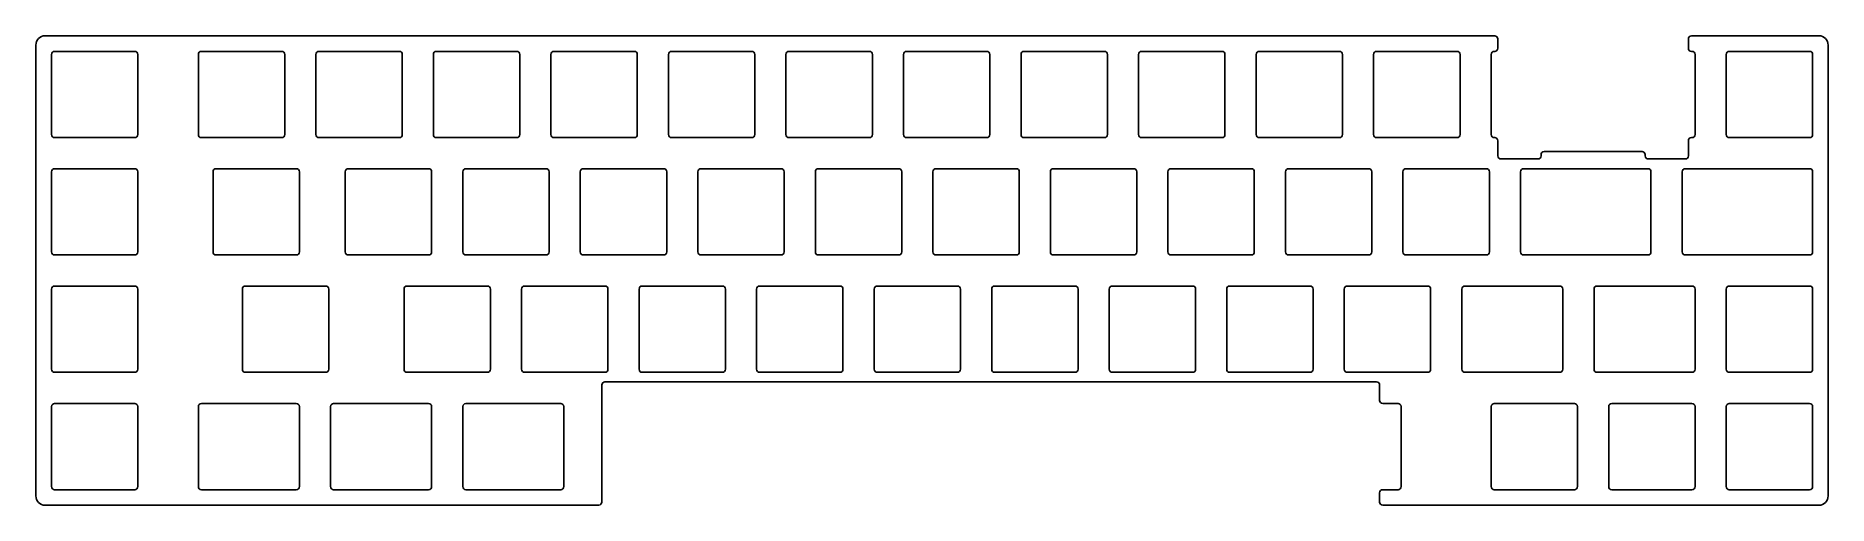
# Model space of a CAD drawing. Header units: millimetres. Extents: x 0 to 290, y 0 to 76.
import ezdxf

# ---------------------------------------------------------------- set-up
doc = ezdxf.new("R2010")
doc.units = ezdxf.units.MM

msp = doc.modelspace()

# ---------------------------------------------------------------- linework, layer by layer
at = {"color": 7, "linetype": 'Continuous', "lineweight": 25}
for p, q in [((236.26, 76.2), (1.28, 76.2)), ((236.76, 74.17), (236.76, 75.7)), ((267.63, 74.17), (267.63, 75.7)), ((288.79, 76.2), (268.13, 76.2)), ((-0.22, 74.7), (-0.22, 1.5)), ((2.31, 73.17), (2.31, 60.17)), ((15.81, 73.67), (2.81, 73.67)), ((16.31, 60.17), (16.31, 73.17)), ((26.12, 73.17), (26.12, 60.17)), ((39.62, 73.67), (26.62, 73.67)), ((40.12, 60.17), (40.12, 73.17)), ((45.17, 73.17), (45.17, 60.17)), ((58.67, 73.67), (45.67, 73.67)), ((59.17, 60.17), (59.17, 73.17)), ((64.22, 73.17), (64.22, 60.17)), ((77.72, 73.67), (64.72, 73.67)), ((78.22, 60.17), (78.22, 73.17)), ((83.27, 73.17), (83.27, 60.17)), ((96.77, 73.67), (83.77, 73.67)), ((97.27, 60.17), (97.27, 73.17)), ((102.32, 73.17), (102.32, 60.17)), ((115.82, 73.67), (102.82, 73.67)), ((116.32, 60.17), (116.32, 73.17)), ((121.37, 73.17), (121.37, 60.17)), ((134.87, 73.67), (121.87, 73.67)), ((135.37, 60.17), (135.37, 73.17)), ((140.42, 73.17), (140.42, 60.17)), ((153.92, 73.67), (140.92, 73.67)), ((154.42, 60.17), (154.42, 73.17)), ((159.47, 73.17), (159.47, 60.17)), ((172.97, 73.67), (159.97, 73.67)), ((173.47, 60.17), (173.47, 73.17)), ((178.52, 73.17), (178.52, 60.17)), ((192.02, 73.67), (179.02, 73.67)), ((192.52, 60.17), (192.52, 73.17)), ((197.57, 73.17), (197.57, 60.17)), ((211.07, 73.67), (198.07, 73.67)), ((211.57, 60.17), (211.57, 73.17)), ((216.62, 73.17), (216.62, 60.17)), ((230.12, 73.67), (217.12, 73.67)), ((230.62, 60.17), (230.62, 73.17)), ((235.67, 73.17), (235.67, 60.17)), ((236.26, 73.67), (236.17, 73.67)), ((268.22, 73.67), (268.13, 73.67)), ((268.72, 60.17), (268.72, 73.17)), ((273.77, 73.17), (273.77, 60.17)), ((287.27, 73.67), (274.27, 73.67)), ((287.77, 60.17), (287.77, 73.17)), ((290.29, 1.5), (290.29, 74.7)), ((2.81, 59.67), (15.81, 59.67)), ((26.62, 59.67), (39.62, 59.67)), ((45.67, 59.67), (58.67, 59.67)), ((64.72, 59.67), (77.72, 59.67)), ((83.77, 59.67), (96.77, 59.67)), ((102.82, 59.67), (115.82, 59.67)), ((121.87, 59.67), (134.87, 59.67)), ((140.92, 59.67), (153.92, 59.67)), ((159.97, 59.67), (172.97, 59.67)), ((179.02, 59.67), (192.02, 59.67)), ((198.07, 59.67), (211.07, 59.67)), ((217.12, 59.67), (230.12, 59.67)), ((236.17, 59.67), (236.26, 59.67)), ((236.76, 59.17), (236.76, 56.7)), ((267.63, 56.7), (267.63, 59.17)), ((268.13, 59.67), (268.22, 59.67)), ((274.27, 59.67), (287.27, 59.67)), ((237.26, 56.2), (243.26, 56.2)), ((243.76, 56.7), (243.76, 56.92)), ((244.26, 57.42), (260.13, 57.42)), ((260.63, 56.7), (260.63, 56.92)), ((261.13, 56.2), (267.13, 56.2)), ((2.31, 54.12), (2.31, 41.12)), ((15.81, 54.62), (2.81, 54.62)), ((16.31, 41.12), (16.31, 54.12)), ((28.5, 54.12), (28.5, 41.12)), ((42, 54.62), (29, 54.62)), ((42.5, 41.12), (42.5, 54.12)), ((49.93, 54.12), (49.93, 41.12)), ((63.43, 54.62), (50.43, 54.62)), ((63.93, 41.12), (63.93, 54.12)), ((68.98, 54.12), (68.98, 41.12)), ((82.48, 54.62), (69.48, 54.62)), ((82.98, 41.12), (82.98, 54.12)), ((88.03, 54.12), (88.03, 41.12)), ((101.53, 54.62), (88.53, 54.62)), ((102.03, 41.12), (102.03, 54.12)), ((107.08, 54.12), (107.08, 41.12)), ((120.58, 54.62), (107.58, 54.62)), ((121.08, 41.12), (121.08, 54.12)), ((126.13, 54.12), (126.13, 41.12)), ((139.63, 54.62), (126.63, 54.62)), ((140.13, 41.12), (140.13, 54.12)), ((145.18, 54.12), (145.18, 41.12)), ((158.68, 54.62), (145.68, 54.62)), ((159.18, 41.12), (159.18, 54.12)), ((164.23, 54.12), (164.23, 41.12)), ((177.73, 54.62), (164.73, 54.62)), ((178.23, 41.12), (178.23, 54.12)), ((183.28, 54.12), (183.28, 41.12)), ((196.78, 54.62), (183.78, 54.62)), ((197.28, 41.12), (197.28, 54.12)), ((202.33, 54.12), (202.33, 41.12)), ((215.83, 54.62), (202.83, 54.62)), ((216.33, 41.12), (216.33, 54.12)), ((221.38, 54.12), (221.38, 41.12)), ((234.88, 54.62), (221.88, 54.62)), ((235.38, 41.12), (235.38, 54.12)), ((240.43, 54.12), (240.43, 41.12)), ((261.07, 54.62), (240.93, 54.62)), ((261.57, 41.12), (261.57, 54.12)), ((266.62, 54.12), (266.62, 41.12)), ((287.27, 54.62), (267.12, 54.62)), ((287.77, 41.12), (287.77, 54.12)), ((2.81, 40.62), (15.81, 40.62)), ((29, 40.62), (42, 40.62)), ((50.43, 40.62), (63.43, 40.62)), ((69.48, 40.62), (82.48, 40.62)), ((88.53, 40.62), (101.53, 40.62)), ((107.58, 40.62), (120.58, 40.62)), ((126.63, 40.62), (139.63, 40.62)), ((145.68, 40.62), (158.68, 40.62)), ((164.73, 40.62), (177.73, 40.62)), ((183.78, 40.62), (196.78, 40.62)), ((202.83, 40.62), (215.83, 40.62)), ((221.88, 40.62), (234.88, 40.62)), ((240.93, 40.62), (261.07, 40.62)), ((267.12, 40.62), (287.27, 40.62)), ((2.31, 35.08), (2.31, 22.07)), ((15.81, 35.58), (2.81, 35.58)), ((16.31, 22.07), (16.31, 35.08)), ((33.26, 35.08), (33.26, 22.07)), ((46.76, 35.58), (33.76, 35.58)), ((47.26, 22.07), (47.26, 35.08)), ((59.46, 35.08), (59.46, 22.07)), ((72.96, 35.58), (59.96, 35.58)), ((73.46, 22.07), (73.46, 35.08)), ((78.51, 35.08), (78.51, 22.07)), ((92.01, 35.58), (79.01, 35.58)), ((92.51, 22.07), (92.51, 35.08)), ((97.56, 35.08), (97.56, 22.07)), ((111.06, 35.58), (98.06, 35.58)), ((111.56, 22.07), (111.56, 35.08)), ((116.61, 35.08), (116.61, 22.07)), ((130.11, 35.58), (117.11, 35.58)), ((130.61, 22.07), (130.61, 35.08)), ((135.66, 35.08), (135.66, 22.07)), ((149.16, 35.58), (136.16, 35.58)), ((149.66, 22.07), (149.66, 35.08)), ((154.71, 35.08), (154.71, 22.07)), ((168.21, 35.58), (155.21, 35.58)), ((168.71, 22.07), (168.71, 35.08)), ((173.76, 35.08), (173.76, 22.07)), ((187.26, 35.58), (174.26, 35.58)), ((187.76, 22.07), (187.76, 35.08)), ((192.81, 35.08), (192.81, 22.07)), ((206.31, 35.58), (193.31, 35.58)), ((206.81, 22.07), (206.81, 35.08)), ((211.86, 35.08), (211.86, 22.07)), ((225.36, 35.58), (212.36, 35.58)), ((225.86, 22.07), (225.86, 35.08)), ((230.91, 35.08), (230.91, 22.07)), ((246.79, 35.58), (231.41, 35.58)), ((247.29, 22.07), (247.29, 35.08)), ((252.34, 35.08), (252.34, 22.07)), ((268.22, 35.58), (252.84, 35.58)), ((268.72, 22.07), (268.72, 35.08)), ((273.77, 35.08), (273.77, 22.07)), ((287.27, 35.58), (274.27, 35.58)), ((287.77, 22.07), (287.77, 35.08)), ((2.81, 21.57), (15.81, 21.57)), ((33.76, 21.57), (46.76, 21.57)), ((59.96, 21.57), (72.96, 21.57)), ((79.01, 21.57), (92.01, 21.57)), ((98.06, 21.57), (111.06, 21.57)), ((117.11, 21.57), (130.11, 21.57)), ((136.16, 21.57), (149.16, 21.57)), ((155.21, 21.57), (168.21, 21.57)), ((174.26, 21.57), (187.26, 21.57)), ((193.31, 21.57), (206.31, 21.57)), ((212.36, 21.57), (225.36, 21.57)), ((231.41, 21.57), (246.79, 21.57)), ((252.84, 21.57), (268.22, 21.57)), ((274.27, 21.57), (287.27, 21.57)), ((91.53, 19.52), (91.53, 0.5)), ((92.03, 20.02), (217.09, 20.02)), ((217.59, 17.02), (217.59, 19.52)), ((2.31, 16.02), (2.31, 3.02)), ((15.81, 16.52), (2.81, 16.52)), ((16.31, 3.02), (16.31, 16.02)), ((26.12, 16.02), (26.12, 3.02)), ((42, 16.52), (26.62, 16.52)), ((42.5, 3.02), (42.5, 16.02)), ((47.55, 16.02), (47.55, 3.02)), ((63.43, 16.52), (48.05, 16.52)), ((63.93, 3.02), (63.93, 16.02)), ((68.98, 16.02), (68.98, 3.02)), ((84.86, 16.52), (69.48, 16.52)), ((85.36, 3.02), (85.36, 16.02)), ((220.59, 16.52), (218.09, 16.52)), ((221.09, 3.02), (221.09, 16.02)), ((235.67, 16.02), (235.67, 3.02)), ((249.17, 16.52), (236.17, 16.52)), ((249.67, 3.02), (249.67, 16.02)), ((254.72, 16.02), (254.72, 3.02)), ((268.22, 16.52), (255.22, 16.52)), ((268.72, 3.02), (268.72, 16.02)), ((273.77, 16.02), (273.77, 3.02)), ((287.27, 16.52), (274.27, 16.52)), ((287.77, 3.02), (287.77, 16.02)), ((1.28, 0), (91.03, 0)), ((2.81, 2.52), (15.81, 2.52)), ((26.62, 2.52), (42, 2.52)), ((48.05, 2.52), (63.43, 2.52)), ((69.48, 2.52), (84.86, 2.52)), ((217.59, 0.5), (217.59, 2.02)), ((218.09, 2.52), (220.59, 2.52)), ((218.09, 0), (288.79, 0)), ((236.17, 2.52), (249.17, 2.52)), ((255.22, 2.52), (268.22, 2.52)), ((274.27, 2.52), (287.27, 2.52))]:
    msp.add_line(p, q, dxfattribs=at)
for centre, radius, start, end in [((1.28, 74.7), 1.5, 90, 180), ((236.26, 75.7), 0.5, 0, 90), ((268.13, 75.7), 0.5, 90, 180), ((288.79, 74.7), 1.5, 0, 90), ((2.81, 73.17), 0.5, 90, 180), ((15.81, 73.17), 0.5, 0, 90), ((26.62, 73.17), 0.5, 90, 180), ((39.62, 73.17), 0.5, 0, 90), ((45.67, 73.17), 0.5, 90, 180), ((58.67, 73.17), 0.5, 0, 90), ((64.72, 73.17), 0.5, 90, 180), ((77.72, 73.17), 0.5, 0, 90), ((83.77, 73.17), 0.5, 90, 180), ((96.77, 73.17), 0.5, 0, 90), ((102.82, 73.17), 0.5, 90, 180), ((115.82, 73.17), 0.5, 0, 90), ((121.87, 73.17), 0.5, 90, 180), ((134.87, 73.17), 0.5, 0, 90), ((140.92, 73.17), 0.5, 90, 180), ((153.92, 73.17), 0.5, 0, 90), ((159.97, 73.17), 0.5, 90, 180), ((172.97, 73.17), 0.5, 0, 90), ((179.02, 73.17), 0.5, 90, 180), ((192.02, 73.17), 0.5, 0, 90), ((198.07, 73.17), 0.5, 90, 180), ((211.07, 73.17), 0.5, 0, 90), ((217.12, 73.17), 0.5, 90, 180), ((230.12, 73.17), 0.5, 0, 90), ((236.17, 73.17), 0.5, 90, 180), ((236.26, 74.17), 0.5, 270, 360), ((268.13, 74.17), 0.5, 180, 270), ((268.22, 73.17), 0.5, 360, 90), ((274.27, 73.17), 0.5, 90, 180), ((287.27, 73.17), 0.5, 360, 90), ((2.81, 60.17), 0.5, 180, 270), ((15.81, 60.17), 0.5, 270, 0), ((26.62, 60.17), 0.5, 180, 270), ((39.62, 60.17), 0.5, 270, 0), ((45.67, 60.17), 0.5, 180, 270), ((58.67, 60.17), 0.5, 270, 0), ((64.72, 60.17), 0.5, 180, 270), ((77.72, 60.17), 0.5, 270, 0), ((83.77, 60.17), 0.5, 180, 270), ((96.77, 60.17), 0.5, 270, 0), ((102.82, 60.17), 0.5, 180, 270), ((115.82, 60.17), 0.5, 270, 0), ((121.87, 60.17), 0.5, 180, 270), ((134.87, 60.17), 0.5, 270, 360), ((140.92, 60.17), 0.5, 180, 270), ((153.92, 60.17), 0.5, 270, 360), ((159.97, 60.17), 0.5, 180, 270), ((172.97, 60.17), 0.5, 270, 360), ((179.02, 60.17), 0.5, 180, 270), ((192.02, 60.17), 0.5, 270, 360), ((198.07, 60.17), 0.5, 180, 270), ((211.07, 60.17), 0.5, 270, 360), ((217.12, 60.17), 0.5, 180, 270), ((230.12, 60.17), 0.5, 270, 360), ((236.17, 60.17), 0.5, 180, 270), ((236.26, 59.17), 0.5, 0, 90), ((268.13, 59.17), 0.5, 90, 180), ((268.22, 60.17), 0.5, 270, 0), ((274.27, 60.17), 0.5, 180, 270), ((287.27, 60.17), 0.5, 270, 0), ((237.26, 56.7), 0.5, 180, 270), ((243.26, 56.7), 0.5, 270, 0), ((244.26, 56.92), 0.5, 90, 180), ((260.13, 56.92), 0.5, 0, 90), ((261.13, 56.7), 0.5, 180, 270), ((267.13, 56.7), 0.5, 270, 0), ((2.81, 54.12), 0.5, 90, 180), ((15.81, 54.12), 0.5, 0, 90), ((29, 54.12), 0.5, 90, 180), ((42, 54.12), 0.5, 0, 90), ((50.43, 54.12), 0.5, 90, 180), ((63.43, 54.12), 0.5, 0, 90), ((69.48, 54.12), 0.5, 90, 180), ((82.48, 54.12), 0.5, 0, 90), ((88.53, 54.12), 0.5, 90, 180), ((101.53, 54.12), 0.5, 0, 90), ((107.58, 54.12), 0.5, 90, 180), ((120.58, 54.12), 0.5, 0, 90), ((126.63, 54.12), 0.5, 90, 180), ((139.63, 54.12), 0.5, 0, 90), ((145.68, 54.12), 0.5, 90, 180), ((158.68, 54.12), 0.5, 0, 90), ((164.73, 54.12), 0.5, 90, 180), ((177.73, 54.12), 0.5, 0, 90), ((183.78, 54.12), 0.5, 90, 180), ((196.78, 54.12), 0.5, 0, 90), ((202.83, 54.12), 0.5, 90, 180), ((215.83, 54.12), 0.5, 0, 90), ((221.88, 54.12), 0.5, 90, 180), ((234.88, 54.12), 0.5, 0, 90), ((240.93, 54.12), 0.5, 90, 180), ((261.07, 54.12), 0.5, 360, 90), ((267.12, 54.12), 0.5, 90, 180), ((287.27, 54.12), 0.5, 360, 90), ((2.81, 41.12), 0.5, 180, 270), ((15.81, 41.12), 0.5, 270, 0), ((29, 41.12), 0.5, 180, 270), ((42, 41.12), 0.5, 270, 360), ((50.43, 41.12), 0.5, 180, 270), ((63.43, 41.12), 0.5, 270, 360), ((69.48, 41.12), 0.5, 180, 270), ((82.48, 41.12), 0.5, 270, 0), ((88.53, 41.12), 0.5, 180, 270), ((101.53, 41.12), 0.5, 270, 0), ((107.58, 41.12), 0.5, 180, 270), ((120.58, 41.12), 0.5, 270, 0), ((126.63, 41.12), 0.5, 180, 270), ((139.63, 41.12), 0.5, 270, 360), ((145.68, 41.12), 0.5, 180, 270), ((158.68, 41.12), 0.5, 270, 360), ((164.73, 41.12), 0.5, 180, 270), ((177.73, 41.12), 0.5, 270, 360), ((183.78, 41.12), 0.5, 180, 270), ((196.78, 41.12), 0.5, 270, 360), ((202.83, 41.12), 0.5, 180, 270), ((215.83, 41.12), 0.5, 270, 360), ((221.88, 41.12), 0.5, 180, 270), ((234.88, 41.12), 0.5, 270, 360), ((240.93, 41.12), 0.5, 180, 270), ((261.07, 41.12), 0.5, 270, 0), ((267.12, 41.12), 0.5, 180, 270), ((287.27, 41.12), 0.5, 270, 0), ((2.81, 35.08), 0.5, 90, 180), ((15.81, 35.08), 0.5, 0, 90), ((33.76, 35.08), 0.5, 90, 180), ((46.76, 35.08), 0.5, 0, 90), ((59.96, 35.08), 0.5, 90, 180), ((72.96, 35.08), 0.5, 0, 90), ((79.01, 35.08), 0.5, 90, 180), ((92.01, 35.08), 0.5, 0, 90), ((98.06, 35.08), 0.5, 90, 180), ((111.06, 35.08), 0.5, 0, 90), ((117.11, 35.08), 0.5, 90, 180), ((130.11, 35.08), 0.5, 0, 90), ((136.16, 35.08), 0.5, 90, 180), ((149.16, 35.08), 0.5, 0, 90), ((155.21, 35.08), 0.5, 90, 180), ((168.21, 35.08), 0.5, 0, 90), ((174.26, 35.08), 0.5, 90, 180), ((187.26, 35.08), 0.5, 0, 90), ((193.31, 35.08), 0.5, 90, 180), ((206.31, 35.08), 0.5, 360, 90), ((212.36, 35.08), 0.5, 90, 180), ((225.36, 35.08), 0.5, 360, 90), ((231.41, 35.08), 0.5, 90, 180), ((246.79, 35.08), 0.5, 0, 90), ((252.84, 35.08), 0.5, 90, 180), ((268.22, 35.08), 0.5, 0, 90), ((274.27, 35.08), 0.5, 90, 180), ((287.27, 35.08), 0.5, 360, 90), ((2.81, 22.07), 0.5, 180, 270), ((15.81, 22.07), 0.5, 270, 0), ((33.76, 22.07), 0.5, 180, 270), ((46.76, 22.07), 0.5, 270, 0), ((59.96, 22.07), 0.5, 180, 270), ((72.96, 22.07), 0.5, 270, 360), ((79.01, 22.07), 0.5, 180, 270), ((92.01, 22.07), 0.5, 270, 360), ((98.06, 22.07), 0.5, 180, 270), ((111.06, 22.07), 0.5, 270, 0), ((117.11, 22.07), 0.5, 180, 270), ((130.11, 22.07), 0.5, 270, 360), ((136.16, 22.07), 0.5, 180, 270), ((149.16, 22.07), 0.5, 270, 360), ((155.21, 22.07), 0.5, 180, 270), ((168.21, 22.07), 0.5, 270, 360), ((174.26, 22.07), 0.5, 180, 270), ((187.26, 22.07), 0.5, 270, 0), ((193.31, 22.07), 0.5, 180, 270), ((206.31, 22.07), 0.5, 270, 0), ((212.36, 22.07), 0.5, 180, 270), ((225.36, 22.07), 0.5, 270, 0), ((231.41, 22.07), 0.5, 180, 270), ((246.79, 22.07), 0.5, 270, 360), ((252.84, 22.07), 0.5, 180, 270), ((268.22, 22.07), 0.5, 270, 360), ((274.27, 22.07), 0.5, 180, 270), ((287.27, 22.07), 0.5, 270, 0), ((92.03, 19.52), 0.5, 90, 180), ((217.09, 19.52), 0.5, 0, 90), ((2.81, 16.02), 0.5, 90, 180), ((15.81, 16.02), 0.5, 0, 90), ((26.62, 16.02), 0.5, 90, 180), ((42, 16.02), 0.5, 360, 90), ((48.05, 16.02), 0.5, 90, 180), ((63.43, 16.02), 0.5, 0, 90), ((69.48, 16.02), 0.5, 90, 180), ((84.86, 16.02), 0.5, 0, 90), ((218.09, 17.02), 0.5, 180, 270), ((220.59, 16.02), 0.5, 360, 90), ((236.17, 16.02), 0.5, 90, 180), ((249.17, 16.02), 0.5, 0, 90), ((255.22, 16.02), 0.5, 90, 180), ((268.22, 16.02), 0.5, 0, 90), ((274.27, 16.02), 0.5, 90, 180), ((287.27, 16.02), 0.5, 360, 90), ((2.81, 3.02), 0.5, 180, 270), ((15.81, 3.02), 0.5, 270, 0), ((26.62, 3.02), 0.5, 180, 270), ((42, 3.02), 0.5, 270, 0), ((48.05, 3.02), 0.5, 180, 270), ((63.43, 3.02), 0.5, 270, 360), ((69.48, 3.02), 0.5, 180, 270), ((84.86, 3.02), 0.5, 270, 360), ((220.59, 3.02), 0.5, 270, 0), ((236.17, 3.02), 0.5, 180, 270), ((249.17, 3.02), 0.5, 270, 360), ((255.22, 3.02), 0.5, 180, 270), ((268.22, 3.02), 0.5, 270, 360), ((274.27, 3.02), 0.5, 180, 270), ((287.27, 3.02), 0.5, 270, 0), ((1.28, 1.5), 1.5, 180, 270), ((91.03, 0.5), 0.5, 270, 0), ((218.09, 2.02), 0.5, 90, 180), ((218.09, 0.5), 0.5, 180, 270), ((288.79, 1.5), 1.5, 270, 360)]:
    msp.add_arc(centre, radius, start, end, dxfattribs=at)

doc.saveas('drawing.dxf')
